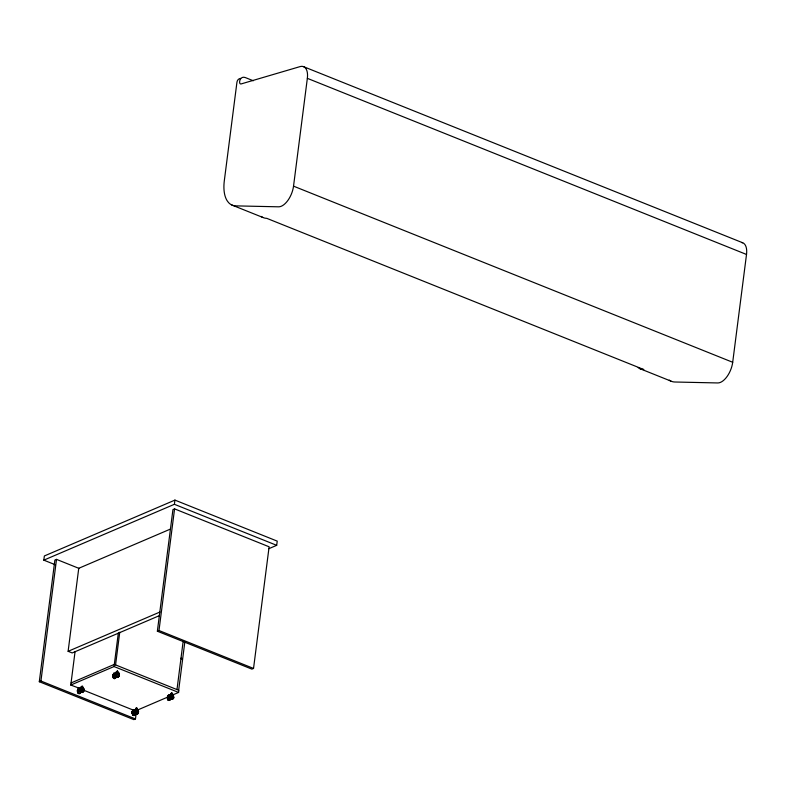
<?xml version="1.0" encoding="UTF-8"?>
<svg xmlns="http://www.w3.org/2000/svg" width="786" height="786" viewBox="0 0 786 786"><rect width="100%" height="100%" fill="white"/><g stroke="black" fill="none" stroke-linecap="round" stroke-linejoin="round"><path stroke-width="1.18" d="M79.7 691.218L79.641 690.727M114.992 676.117L114.972 675.577M134.268 713.01L134.386 712.656M169.255 697.565L169.324 698.145L169.54 697.595M80.948 689.037C79.317 686.031 76.743 689.686 77.431 691.808M112.732 675.4L113.489 678.289M112.811 675.439L112.968 677.257M116.161 673.651L115.964 677.837L114.294 678.691L113.204 677.778M131.979 712.371L132.736 715.26M134.062 710.426C136.214 711.084 136.292 715.073 133.964 715.614L132.687 715.191M167.693 699.737L167.683 696.19M167.3 697.929L167.506 696.76M167.801 697.044L168.224 699.501L169.373 700.336M172.645 698.499L170.827 699.137L170.916 697.329M55.187 564.712L43.82 560.153L44.36 555.957L174.934 500.102L277.232 541.132L276.692 545.327L268.812 548.697M136.253 712.853L135.477 718.935L133.846 719.632L39.3 681.717L54.882 560.074L56.513 559.377L79.298 568.514M39.3 681.717L40.931 681.02L56.513 559.377M159.519 615.595L72.204 652.94L68.117 651.309L78.747 568.298L170.552 529.027M80.477 688.674L70.789 685.048L75.083 651.476M70.789 685.048L114.039 666.538L118.342 632.936M115.562 664.956L119.747 632.229M157.357 631.217L172.94 509.574L174.571 508.876L269.117 546.791L253.534 668.434L251.903 669.132L157.357 631.217L158.988 630.519L253.534 668.434M43.82 560.153L174.394 504.298L174.934 500.102M158.988 630.519L174.571 508.876M176.988 689.587L183.177 641.121M178.658 690.265L182.627 659.316L180.957 658.648M184.848 641.789L182.666 658.806L180.996 658.137M173.058 694.804L178.599 692.437L178.874 690.344L114.314 664.396L71.054 682.955M240.614 78.423A6.141 4.706 66.8 0 0 236.92 82.392L224.324 180.672A36.284 18.481 -68.1 0 0 227.203 200.823L228.539 202.572A36.284 18.481 -68.1 0 0 235.702 205.873L278.598 206.816A17.223 8.774 -68.1 0 0 293.532 186.154L307.346 78.335A17.263 8.793 -68.1 0 0 300.075 66.604L241.145 83.925A3.557 1.818 -68.1 0 1 239.651 81.508L239.691 81.204A6.141 4.706 66.8 0 1 245.311 77.559L253.289 80.762M669.25 380.1A36.284 18.481 -68.1 0 0 674.869 382.006L717.775 382.949A17.223 8.774 -68.1 0 0 732.699 362.277L746.513 254.458A17.263 8.793 -68.1 0 0 741.591 242.501M78.59 689.46L78.521 690.707L81.793 692.014L80.87 690.658L80.87 688.752M79.484 689.086L79.406 690.324M83.955 689.666C84.082 686.306 79.357 686.522 80.201 689.99L77.559 690.982L77.549 690.413M81.4 691.277L81.154 692.427L80.929 689.97M113.891 674.368L113.813 675.606L118.332 676.962M114.776 673.985L114.697 675.233M118.951 673.376C117.959 670.713 114.785 672.492 115.503 674.889L112.85 675.881L113.941 672.954L115.866 673.386C114.569 675.135 116.623 679.094 118.676 676.687M116.692 676.176L116.289 677.257L116.525 676.137L117.153 676.854M133.139 711.34L133.07 712.578L136.793 714.022M138.395 712.823C139.908 709.247 134.013 707.262 134.75 711.861C129.376 716.213 133.227 706.349 135.497 710.917M135.781 713.108L135.703 714.297L138.179 713.236L138.424 711.556M135.939 713.148L135.703 714.297M138.316 712.843L137.972 709.856L136.538 708.658M170.041 696.769C167.801 694.49 174.128 692.898 171.476 693.822L170.336 694.853L170.041 696.769L167.565 697.83L168.165 695.413L169.904 695.089M168.43 696.239L168.361 697.487L172.488 698.96M169.324 695.856L169.245 697.103L171.427 697.978M173.608 697.742L173.264 694.755L171.25 693.645L172.34 693.527L171.22 693.704L172.389 694.028C177.656 702.527 165.581 698.302 171.289 694.421M82.245 687.436C78.62 687.367 80.418 694.853 83.385 691.778M83.847 690.943L83.964 690.265M116.22 674.26L116.525 673.15M118.715 675.449L118.106 677.051M119.138 675.852L119.256 674.545M135.585 710.642L135.624 713.128M170.68 696.17L170.876 695.541M77.421 690.58L78.178 689.047L77.814 689.548M78.128 689.686L78.128 692.181L79.533 693.566M112.722 675.479L112.889 674.81M132.136 711.782L131.969 712.45L132.215 711.851M134.779 714.503L134.887 710.849L136.165 709.444M170.916 698.626L170.169 700.08L168.744 700.483M78.148 693.311L80.339 693.301L81.233 691.238L82.648 692.181M118.912 675.773C121.132 674.408 115.08 667.805 115.503 674.889M137.363 713.089L137.216 713.511C139.751 712.715 135.723 715.653 135.693 713.049M138.022 713.167L138.1 710.632L137.118 709.257M80.948 688.801L81.38 687.77M83.316 691.169L82.815 692.152M83.64 691.493L83.866 690.855M116.24 673.71L116.583 672.688L116.809 673.229M118.932 676.392L119.158 675.754M135.624 710.072L135.31 711.9M135.497 710.682L135.781 710.122M137.864 713.049L137.354 714.022M138.189 713.364L138.405 712.725M170.788 695.581L171.073 695.02M173.696 697.624C173.077 700.572 170.012 698.282 170.768 696.131M79.946 691.169L79.75 690.766M115.149 676.147L115.218 675.626M112.87 674.919L114.392 673.504M115.287 678.004L115.768 676.933L115.1 678.426M132.127 711.89L132.392 711.291M167.418 696.799L167.742 696.288M81.518 687.838L80.84 690.01M83.473 691.297L82.166 692.181M115.847 673.337L116.908 672.472L118.097 673.081M118.951 676.274L117.458 677.09M171.996 694.244L170.709 695.522L170.926 698.027M170.984 695.06L171.702 694.333M135.978 709.748L136.41 709.434L136.066 710.2M171.191 694.49L171.486 695.207M80.074 693.065L79.307 693.655M113.115 674.447L114.284 673.808M114.009 673.72L113.263 676.471L114.825 678.465M134.347 715.398L135.153 713.305L136.165 714.405L137.923 713.659M136.076 708.304C137.295 709.296 136.312 708.864 136.538 708.53M78.718 688.281L77.559 690.982M116.721 672.777L117.546 672.659M135.919 709.64L137.196 709.345M117.645 671.215C115.748 672.276 118.843 671.362 117.35 671.195M167.968 695.974L168.735 695.728M137.599 710.004L167.516 697.182M68.117 651.309L159.912 612.039M77.794 689.803L80.28 688.742M113.086 674.702L115.571 673.641M80.987 692.358L83.64 691.366M116.289 677.257L118.932 676.265M132.343 711.674L134.828 710.613M167.634 696.583L170.12 695.522M132.107 712.863L134.75 711.861M170.415 695.256L168.489 694.824L167.398 697.762L169.884 696.701M135.536 714.238L136.332 713.894M170.827 699.137L172.517 698.42M171.309 693.085L172.694 693.281L171.407 693.625M171.594 693.114L171.053 693.429L171.849 693.429M136.017 708.186L136.617 708.068M117.035 672.374L118.322 672.57L119.158 673.936M117.576 671.097L116.534 671.382L116.996 671.657M80.201 689.99C81.233 684.007 82.658 688.114 82.353 686.306M114.206 678.603L115.237 678.416M79.946 693.517L78.512 693.586M169.786 700.297L167.978 700.09M134.494 715.388L133.266 715.034L132.461 712.794M82.157 687.691L81.371 688.133M117.271 671.784C117.311 671.902 117.222 672.276 117.311 671.558M81.98 686.876L82.844 686.414L81.842 686.777M136.744 708.736L135.742 708.441L137.029 708.098M82.284 686.188L81.233 686.473L81.99 686.777M117.448 672.374L118.676 672.914M82.147 687.347L83.552 688.762M81.616 687.573L83.11 688.674M136.705 709.345L138.316 710.947M136.754 708.166C138.542 708.589 132.863 709.277 134.593 711.802M303.484 66.633L742.662 242.756M307.346 78.335L746.513 254.458M293.532 186.154L732.699 362.277M231.801 204.999L262.878 217.457M639.892 368.654L670.969 381.122M174.394 504.298L276.692 545.327M114.039 666.538L178.599 692.437M173.48 698.145L173.392 695.541M112.85 675.881L113.616 673.533L115.365 673.209M83.247 690.039L133.119 710.043M135.742 711.644L134.023 710.957L133.954 712.204M40.931 681.02L135.477 718.935M82.108 686.807L83.699 688.664L83.768 690.973L83.876 689.676M117.448 677.208L116.436 676.078M82.147 692.309L81.43 691.641M133.148 715.417L132.461 714.749M78.6 693.547L77.441 691.798L78.187 693.38M172.782 694.48L173.608 695.846M171.702 698.725L171.073 697.919M168.066 700.051L167.506 699.137M172.802 694.392L173.146 694.912M116.672 676.638L116.053 674.27M83.287 688.045L83.778 689.067M113.626 676.884L113.459 676.255M135.614 711.694C135.064 708.667 131.478 710.426 132.274 712.922M118.598 673.032L118.843 673.661M118.863 673.415L119.069 673.975M118.401 673.573L118.607 674.162M167.359 698.548L167.438 699.186M119.138 673.936L119.246 674.575M132.009 713.02L132.058 713.649M137.972 711.772L137.972 712.43M83.964 689.636L83.955 690.324M261.158 216.435A36.284 18.481 -68.1 0 0 266.778 218.341L643.803 369.538A36.284 18.481 -68.1 0 1 638.173 367.632M82.108 689.351C82.353 692.702 84.092 687.711 82.108 689.351M117.399 674.25C117.645 677.601 119.384 672.62 117.399 674.25M136.646 711.222C136.902 714.572 138.641 709.591 136.646 711.222M171.938 696.121C172.193 699.481 173.932 694.49 171.938 696.121M170.307 698.813L170.159 699.373L170.385 698.852M82.55 686.935L81.449 687.043L82.54 686.944"/></g></svg>
